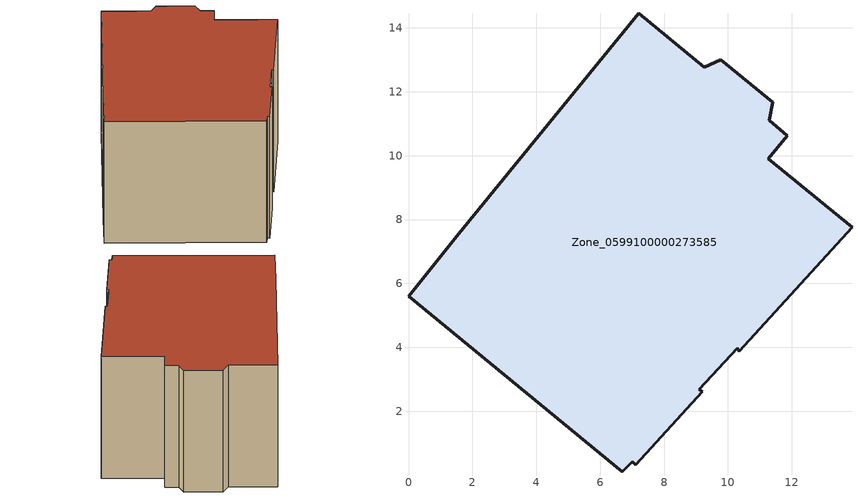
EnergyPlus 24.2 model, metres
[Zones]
Zone_0599100000273585
 floor ground (C_G): 10.29,3.97 9.1,2.69 9.19,2.6 7.11,0.32 7,0.42 6.7,0.1 0,5.6 1.57,7.55 7.21,14.46 9.26,12.77 9.77,13 11.41,11.67 11.29,11.11 11.86,10.63 11.27,9.91 13.88,7.75 10.35,3.88 z0
 wall outside (C_F): 11.41,11.67 9.77,13 9.26,12.77 7.21,14.46 1.57,7.55 0,5.6 6.7,0.1 7,0.42 7.11,0.32 9.19,2.6 9.1,2.69 10.29,3.97 10.35,3.88 13.88,7.75 11.27,9.91 11.86,10.63 11.29,11.11 11.41,11.67 z0:7.55
 roof outside (C_R): 10.35,3.88 13.88,7.75 11.27,9.91 11.86,10.63 11.29,11.11 11.41,11.67 9.77,13 9.26,12.77 7.21,14.46 1.57,7.55 0,5.6 6.7,0.1 7,0.42 7.11,0.32 9.19,2.6 9.1,2.69 10.29,3.97 z7.55
[BUILDING]
Pand.0599100000273585: North Axis=0; Terrain=City; Loads Convergence Tolerance Value=0.04; Temperature Convergence Tolerance Value=0.4; Solar Distribution=FullExterior; Maximum Number of Warmup Days=25; Minimum Number of Warmup Days=1
[Site:Location]
Rotterdam.The.Hague.AP_ZH_NLD Design_Conditions: Latitude=51.96; Longitude=4.45; Time Zone=1; Elevation=-4.5
[SITE:GROUNDTEMPERATURE:BUILDINGSURFACE]
18, 18, 18, 18, 18, 18, 18, 18, 18, 18, 18, 18
[MATERIAL] Thermal Absorptance=0.9; Solar Absorptance=0.7; Visible Absorptance=0.7
Name | Roughness | Thickness | Conductivity | Density | Specific Heat
G.TC.1946-1964 | MediumSmooth | 0.15 | 1 | 540 | 1210
F.TC.1946-1964 | Rough | 0.3 | 0.857143 | 1920 | 840
R.TC.1946-1964 | MediumRough | 0.2 | 0.235294 | 1500 | 1000
[CONSTRUCTION]
C_G: G.TC.1946-1964
C_F: F.TC.1946-1964
C_R: R.TC.1946-1964
[ZONE]
Zone_0599100000273585: Type=1; Multiplier=1; Ceiling Height=Autocalculate; Volume=Autocalculate; Floor Area=autocalculate; Part of Total Floor Area=Yes
[ZONEINFILTRATION:DESIGNFLOWRATE]
Infil_Zone_0599100000273585: Zone or ZoneList or Space or SpaceList=Zone_0599100000273585; Schedule=AlwaysOn; Design Flow Rate Calculation Method=Flow/Area; Flow Rate per Floor Area=0.003; Constant Term Coefficient=1; Temperature Term Coefficient=0; Velocity Term Coefficient=0; Velocity Squared Term Coefficient=0
[HVACTEMPLATE:ZONE:IDEALLOADSAIRSYSTEM]
Zone_0599100000273585: Maximum Heating Supply Air Temperature=50; Minimum Cooling Supply Air Temperature=13; Maximum Heating Supply Air Humidity Ratio=0.0156; Minimum Cooling Supply Air Humidity Ratio=0.0077; Heating Limit=NoLimit; Cooling Limit=NoLimit; Dehumidification Control Type=ConstantSensibleHeatRatio; Cooling Sensible Heat Ratio=0.7; Dehumidification Setpoint=60; Humidification Control Type=None; Humidification Setpoint=30; Outdoor Air Method=None; Outdoor Air Flow Rate per Person=0.00944; Outdoor Air Flow Rate per Zone Floor Area=0; Outdoor Air Flow Rate per Zone=0; Demand Controlled Ventilation Type=None; Outdoor Air Economizer Type=NoEconomizer; Heat Recovery Type=None; Sensible Heat Recovery Effectiveness=0.7; Latent Heat Recovery Effectiveness=0.65
[ZONECONTROL:THERMOSTAT]
ThermostatControl_Zone_0599100000273585: Zone or ZoneList=Zone_0599100000273585; Control Type Schedule=DualSetpointControlType; Control 1=Thermostat_Zone_0599100000273585; Temperature Difference Between Cutout And Setpoint=0
[THERMOSTATSETPOINT:DUALSETPOINT]
Thermostat_Zone_0599100000273585: Heating Setpoint Temperature Schedule=HeatingSetpoint_Zone_0599100000273585; Cooling Setpoint Temperature Schedule=CoolingSetpoint_Zone_0599100000273585
[SCHEDULE:COMPACT]
HeatingSetpoint_Zone_0599100000273585: Through: 12/31, For: AllDays, Until: 24:00, 21
CoolingSetpoint_Zone_0599100000273585: Through: 12/31, For: AllDays, Until: 24:00, 24
DualSetpointControlType: Through: 12/31, For: AllDays, Until: 24:00, 4
AlwaysOn: Through: 12/31, For: AllDays, Until: 24:00, 1
